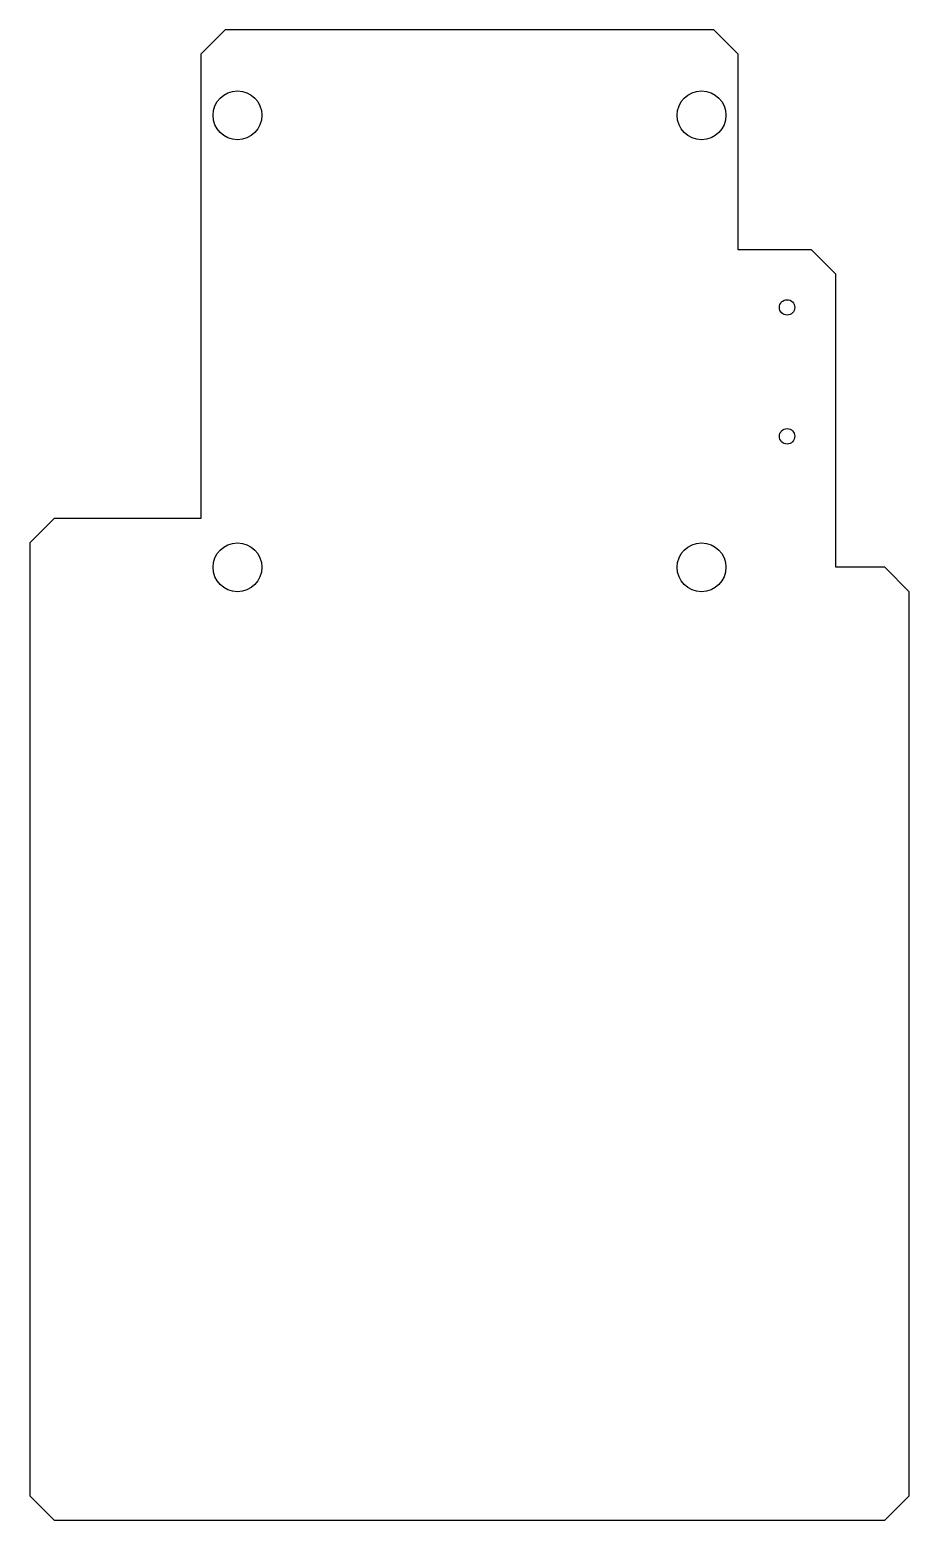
# Model space of a CAD drawing. Extents: x 2.5 to 48.3, y 0 to 77.5.
import ezdxf

# ---------------------------------------------------------------- set-up
doc = ezdxf.new("R2010")
doc.units = 0
doc.layers.add('20', color=7, linetype='CONTINUOUS')

msp = doc.modelspace()

# ---------------------------------------------------------------- linework, layer by layer
at = {"layer": '20'}
for p, q in [((12.7, 77.47), (11.43, 76.2)), ((38.1, 77.47), (12.7, 77.47)), ((39.37, 76.2), (38.1, 77.47)), ((11.43, 76.2), (11.43, 52.07)), ((39.37, 66.04), (39.37, 76.2)), ((43.18, 66.04), (39.37, 66.04)), ((44.45, 64.77), (43.18, 66.04)), ((44.45, 49.53), (44.45, 64.77)), ((3.81, 52.07), (2.54, 50.8)), ((11.43, 52.07), (3.81, 52.07)), ((2.54, 50.8), (2.54, 1.27)), ((46.99, 49.53), (44.45, 49.53)), ((48.26, 48.26), (46.99, 49.53)), ((48.26, 1.27), (48.26, 48.26)), ((2.54, 1.27), (3.81, 0)), ((46.99, 0), (48.26, 1.27)), ((3.81, 0), (46.99, 0))]:
    msp.add_line(p, q, dxfattribs=at)
for centre, radius in [((13.335, 73.025), 1.27), ((37.465, 73.025), 1.27), ((41.91, 63.04), 0.4), ((41.91, 56.34), 0.4), ((13.335, 49.53), 1.27), ((37.465, 49.53), 1.27)]:
    msp.add_circle(centre, radius, dxfattribs=at)

doc.saveas('drawing.dxf')
